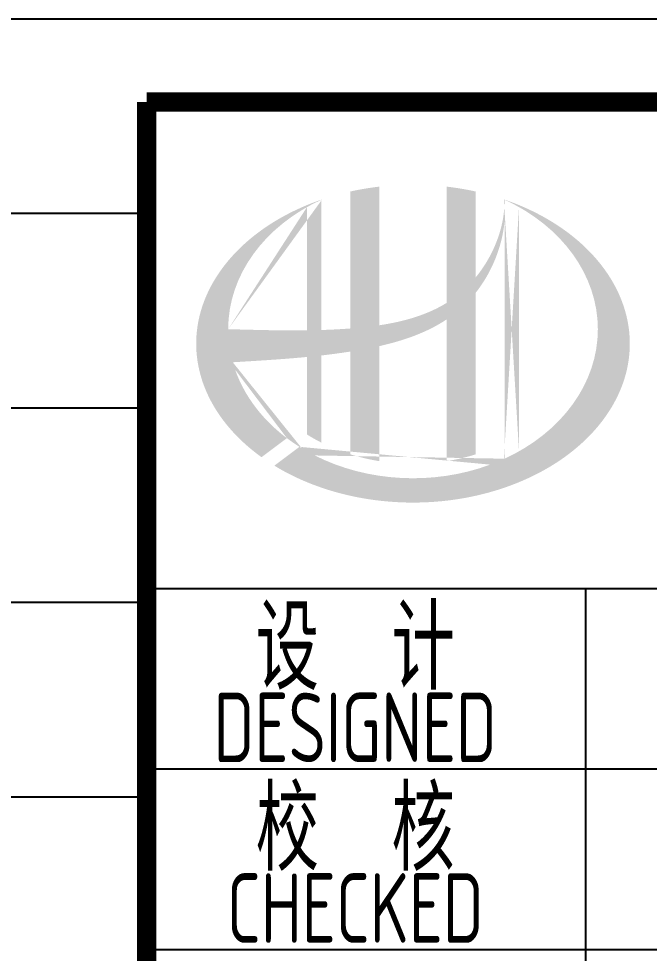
# Model space of a CAD drawing. Extents: x 4796190 to 4921527, y -485691 to -238224.
# Drawn here: x 4885916 to 4888185, y -355847 to -352484 of the extents above; entities that cross this region are included whole.
import ezdxf
from ezdxf.enums import TextEntityAlignment as Align

# ---------------------------------------------------------------- set-up
doc = ezdxf.new("R2010")
doc.units = 0
doc.header["$LTSCALE"] = 1000
doc.header["$MEASUREMENT"] = 0
doc.layers.get('0').update_dxf_attribs({"linetype": 'CONTINUOUS'})
doc.layers.add('图层线', color=8, linetype='CONTINUOUS')
doc.styles.add('AHD', font='sceie.shx', dxfattribs={"width": 0.7, "bigfont": 'sceic.shx'})

msp = doc.modelspace()

# ---------------------------------------------------------------- hatches: boundary and pattern name
h = msp.add_hatch(color=256)
edge = h.paths.add_edge_path()
edge.add_spline(control_points=[(4887213.7, -353662.2), (4887219.8, -353660.9), (4887225.9, -353659.4), (4887275, -353647.5), (4887317.6, -353634.6), (4887392.6, -353603.4), (4887425.6, -353586.5), (4887456.4, -353565.9)], knot_values=[61.629012, 61.629012, 61.629012, 61.629012, 63.330431, 63.330431, 75.353634, 75.353634, 85.398649, 85.398649, 85.398649, 85.398649], degree=3, periodic=0)
edge.add_line((4887456.4, -353565.9), (4887456.4, -354076.1))
edge.add_spline(control_points=[(4887456.4, -354076.1), (4887473.6, -354073.4), (4887490.6, -354070), (4887525.3, -354062), (4887543, -354057.1), (4887560.4, -354051.7)], knot_values=[4.908456, 4.908456, 4.908456, 4.908456, 4.992821, 4.992821, 5.083034, 5.083034, 5.083034, 5.083034], degree=3, periodic=0)
edge.add_line((4887560.4, -354051.7), (4887560.4, -353470.3))
edge.add_spline(control_points=[(4887560.4, -353470.3), (4887569.1, -353459.3), (4887577.3, -353448), (4887603.4, -353408.3), (4887619, -353378.4), (4887648.3, -353305.6), (4887659.5, -353261.8), (4887664.2, -353216.5), (4887664.3, -353215.2), (4887664.4, -353213.9)], knot_values=[97.991744, 97.991744, 97.991744, 97.991744, 101.64219, 101.64219, 110.337975, 110.337975, 121.934322, 121.934322, 122.270691, 122.270691, 122.270691, 122.270691], degree=3, periodic=0)
edge.add_line((4887664.4, -353213.9), (4887664.4, -353143.5))
edge.add_spline(control_points=[(4887664.4, -353143.5), (4887664.3, -353151.1), (4887664, -353158.8), (4887663.4, -353166.5)], knot_values=[126.194075, 126.194075, 126.194075, 126.194075, 128.396762, 128.396762, 128.396762, 128.396762], degree=3, periodic=0)
edge.add_spline(control_points=[(4887663.4, -353166.5), (4887662.9, -353172.7), (4887662.3, -353178.9), (4887661.5, -353185.1)], knot_values=[124.417049, 124.417049, 124.417049, 124.417049, 126.194075, 126.194075, 126.194075, 126.194075], degree=3, periodic=0)
edge.add_spline(control_points=[(4887661.5, -353185.1), (4887660.4, -353194.3), (4887658.9, -353203.4), (4887657.1, -353212.5)], knot_values=[121.80529, 121.80529, 121.80529, 121.80529, 124.417049, 124.417049, 124.417049, 124.417049], degree=3, periodic=0)
edge.add_spline(control_points=[(4887657.1, -353212.5), (4887654.8, -353224.6), (4887651.8, -353236.7), (4887648.3, -353248.8)], knot_values=[118.31574, 118.31574, 118.31574, 118.31574, 121.80529, 121.80529, 121.80529, 121.80529], degree=3, periodic=0)
edge.add_spline(control_points=[(4887648.3, -353248.8), (4887644.8, -353260.9), (4887640.8, -353272.9), (4887636.2, -353284.8)], knot_values=[114.795988, 114.795988, 114.795988, 114.795988, 118.31574, 118.31574, 118.31574, 118.31574], degree=3, periodic=0)
edge.add_spline(control_points=[(4887636.2, -353284.8), (4887631.7, -353296.5), (4887626.8, -353308), (4887621.3, -353319.3)], knot_values=[111.329641, 111.329641, 111.329641, 111.329641, 114.795988, 114.795988, 114.795988, 114.795988], degree=3, periodic=0)
edge.add_spline(control_points=[(4887621.3, -353319.3), (4887615.8, -353330.9), (4887609.8, -353342.2), (4887603.3, -353353.3)], knot_values=[107.79529, 107.79529, 107.79529, 107.79529, 111.329641, 111.329641, 111.329641, 111.329641], degree=3, periodic=0)
edge.add_spline(control_points=[(4887603.3, -353353.3), (4887597, -353364.1), (4887590.3, -353374.7), (4887583.2, -353384.9)], knot_values=[104.343579, 104.343579, 104.343579, 104.343579, 107.79529, 107.79529, 107.79529, 107.79529], degree=3, periodic=0)
edge.add_spline(control_points=[(4887583.2, -353384.9), (4887576, -353395.3), (4887568.4, -353405.4), (4887560.4, -353415.1)], knot_values=[100.8507, 100.8507, 100.8507, 100.8507, 104.343579, 104.343579, 104.343579, 104.343579], degree=3, periodic=0)
edge.add_line((4887560.4, -353415.1), (4887560.4, -353105.8))
edge.add_spline(control_points=[(4887560.4, -353105.8), (4887526.4, -353098.2), (4887491.6, -353092.4), (4887456.4, -353088.3)], knot_values=[4.423999, 4.423999, 4.423999, 4.423999, 4.558741, 4.558741, 4.558741, 4.558741], degree=3, periodic=0)
edge.add_line((4887456.4, -353088.3), (4887456.4, -353506.4))
edge.add_spline(control_points=[(4887456.4, -353506.4), (4887384.5, -353551), (4887300.3, -353574.2), (4887213.7, -353587.2)], knot_values=[63.246215, 63.246215, 63.246215, 63.246215, 87.689124, 87.689124, 87.689124, 87.689124], degree=3, periodic=0)
edge.add_line((4887213.7, -353587.2), (4887213.7, -353088.3))
edge.add_spline(control_points=[(4887213.7, -353088.3), (4887178.6, -353092.4), (4887143.8, -353098.2), (4887109.7, -353105.8)], knot_values=[4.866038, 4.866038, 4.866038, 4.866038, 5.000777, 5.000777, 5.000777, 5.000777], degree=3, periodic=0)
edge.add_line((4887109.7, -353105.8), (4887109.7, -353598.6))
edge.add_spline(control_points=[(4887109.7, -353598.6), (4887108.1, -353598.8), (4887073.1, -353601.4), (4887038.5, -353603.2), (4887005.7, -353604.2)], knot_values=[43.657356, 43.657356, 43.657356, 43.657356, 44.134253, 53.497092, 53.497092, 53.497092, 53.497092], degree=3, periodic=0)
edge.add_line((4887005.7, -353604.2), (4887005.7, -353135.1))
edge.add_spline(control_points=[(4887005.7, -353135.1), (4886988.7, -353140.9), (4886972, -353147.2), (4886955.5, -353153.9)], knot_values=[5.14157, 5.14157, 5.14157, 5.14157, 5.212921, 5.212921, 5.212921, 5.212921], degree=3, periodic=0)
edge.add_spline(control_points=[(4886955.5, -353153.9), (4886948.6, -353156.8), (4886941.8, -353159.7), (4886909.6, -353173.9), (4886885, -353186.1), (4886861.5, -353199.3)], knot_values=[5.212921, 5.212921, 5.212921, 5.212921, 5.24296, 5.24296, 5.355623, 5.355623, 5.355623, 5.355623], degree=3, periodic=0)
edge.add_spline(control_points=[(4886861.5, -353199.3), (4886846.7, -353207.7), (4886832.2, -353216.4), (4886818.2, -353225.5)], knot_values=[5.355623, 5.355623, 5.355623, 5.355623, 5.426974, 5.426974, 5.426974, 5.426974], degree=3, periodic=0)
edge.add_spline(control_points=[(4886818.2, -353225.5), (4886810.8, -353230.3), (4886803.5, -353235.3), (4886790, -353244.7), (4886783.8, -353249.3), (4886777.7, -353253.9)], knot_values=[5.426974, 5.426974, 5.426974, 5.426974, 5.464765, 5.464765, 5.498325, 5.498325, 5.498325, 5.498325], degree=3, periodic=0)
edge.add_spline(control_points=[(4886777.7, -353253.9), (4886751.6, -353273.4), (4886727.5, -353294.3), (4886705.6, -353316.3)], knot_values=[5.498325, 5.498325, 5.498325, 5.498325, 5.641027, 5.641027, 5.641027, 5.641027], degree=3, periodic=0)
edge.add_spline(control_points=[(4886705.6, -353316.3), (4886698.6, -353323.3), (4886691.9, -353330.4), (4886671.4, -353353), (4886658.6, -353368.8), (4886646.8, -353385)], knot_values=[5.641027, 5.641027, 5.641027, 5.641027, 5.686569, 5.686569, 5.783729, 5.783729, 5.783729, 5.783729], degree=3, periodic=0)
edge.add_spline(control_points=[(4886646.8, -353385), (4886631.7, -353405.8), (4886618.3, -353427.2), (4886605.2, -353452.1), (4886603.6, -353455.3), (4886602, -353458.5)], knot_values=[5.783729, 5.783729, 5.783729, 5.783729, 5.908374, 5.908374, 5.92643, 5.92643, 5.92643, 5.92643], degree=3, periodic=0)
edge.add_spline(control_points=[(4886602, -353458.5), (4886589.6, -353483.6), (4886579.5, -353509.3), (4886572, -353535.2)], knot_values=[5.92643, 5.92643, 5.92643, 5.92643, 6.069132, 6.069132, 6.069132, 6.069132], degree=3, periodic=0)
edge.add_spline(control_points=[(4886572, -353535.2), (4886568.8, -353546.3), (4886566, -353557.5), (4886560.7, -353583.6), (4886558.4, -353598.7), (4886557, -353613.7)], knot_values=[6.069132, 6.069132, 6.069132, 6.069132, 6.130179, 6.130179, 6.211834, 6.211834, 6.211834, 6.211834], degree=3, periodic=0)
edge.add_spline(control_points=[(4886557, -353613.7), (4886555.7, -353626.9), (4886555.1, -353640.1), (4886555.1, -353653.3)], knot_values=[6.211834, 6.211834, 6.211834, 6.211834, 6.283185, 6.283185, 6.283185, 6.283185], degree=3, periodic=0)
edge.add_spline(control_points=[(4886555.1, -353653.3), (4886555.1, -353662.6), (4886555.4, -353671.9), (4886556, -353681.3)], knot_values=[6.283185, 6.283185, 6.283185, 6.283185, 6.333655, 6.333655, 6.333655, 6.333655], degree=3, periodic=0)
edge.add_spline(control_points=[(4886556, -353681.3), (4886557.3, -353699.9), (4886559.8, -353718.5), (4886563.6, -353737)], knot_values=[6.333655, 6.333655, 6.333655, 6.333655, 6.434594, 6.434594, 6.434594, 6.434594], degree=3, periodic=0)
edge.add_spline(control_points=[(4886563.6, -353737), (4886563.8, -353738.3), (4886564.1, -353739.5), (4886568, -353758), (4886572.8, -353775.2), (4886578.6, -353792.2)], knot_values=[6.434594, 6.434594, 6.434594, 6.434594, 6.441278, 6.441278, 6.535532, 6.535532, 6.535532, 6.535532], degree=3, periodic=0)
edge.add_spline(control_points=[(4886578.6, -353792.2), (4886584.9, -353810.4), (4886592.4, -353828.4), (4886601.1, -353846.2)], knot_values=[6.535532, 6.535532, 6.535532, 6.535532, 6.636471, 6.636471, 6.636471, 6.636471], degree=3, periodic=0)
edge.add_spline(control_points=[(4886601.1, -353846.2), (4886603.3, -353850.7), (4886605.6, -353855.2), (4886615, -353872.8), (4886622.7, -353885.9), (4886631, -353898.7)], knot_values=[6.636471, 6.636471, 6.636471, 6.636471, 6.661894, 6.661894, 6.73741, 6.73741, 6.73741, 6.73741], degree=3, periodic=0)
edge.add_spline(control_points=[(4886631, -353898.7), (4886642.2, -353915.9), (4886654.6, -353932.7), (4886668.1, -353949)], knot_values=[6.73741, 6.73741, 6.73741, 6.73741, 6.838349, 6.838349, 6.838349, 6.838349], degree=3, periodic=0)
edge.add_spline(control_points=[(4886668.1, -353949), (4886674, -353956.2), (4886680.2, -353963.3), (4886694.7, -353979.2), (4886703.2, -353988), (4886712.1, -353996.7)], knot_values=[6.838349, 6.838349, 6.838349, 6.838349, 6.88251, 6.88251, 6.939288, 6.939288, 6.939288, 6.939288], degree=3, periodic=0)
edge.add_spline(control_points=[(4886712.1, -353996.7), (4886727.9, -354012.1), (4886744.8, -354026.9), (4886762.7, -354041.1)], knot_values=[6.939288, 6.939288, 6.939288, 6.939288, 7.040227, 7.040227, 7.040227, 7.040227], degree=3, periodic=0)
edge.add_spline(control_points=[(4886762.7, -354041.1), (4886771.6, -354048.2), (4886780.8, -354055.1), (4886790.2, -354061.9)], knot_values=[7.040227, 7.040227, 7.040227, 7.040227, 7.090696, 7.090696, 7.090696, 7.090696], degree=3, periodic=0)
edge.add_line((4886790.2, -354061.9), (4886881.4, -353993.5))
edge.add_ellipse((4887335.1, -353601.3), major_axis=(665, 0), ratio=0.806676, start_angle=192.819, end_angle=226.9853, ccw=False)
edge.add_spline(control_points=[(4886686.6, -353720.3), (4886710.7, -353718.8), (4886734.7, -353717.4), (4886823.4, -353711.9), (4886888.2, -353707.5), (4886953.7, -353701.2)], knot_values=[11.398263, 11.398263, 11.398263, 11.398263, 18.40729, 18.40729, 37.18094, 37.18094, 37.18094, 37.18094], degree=3, periodic=0)
edge.add_line((4886953.7, -353701.2), (4886953.7, -353980.3))
edge.add_spline(control_points=[(4886953.7, -353980.3), (4886957.3, -353982.5), (4886960.9, -353984.7), (4886977.8, -353994.9), (4886991.6, -354002.5), (4887005.7, -354009.6)], knot_values=[4.049945, 4.049945, 4.049945, 4.049945, 4.072021, 4.072021, 4.153257, 4.153257, 4.153257, 4.153257], degree=3, periodic=0)
edge.add_line((4887005.7, -354009.6), (4887005.7, -353695.8))
edge.add_spline(control_points=[(4887005.7, -353695.8), (4887037.9, -353692.1), (4887070.3, -353687.8), (4887105.2, -353682.5), (4887107.5, -353682.1), (4887109.7, -353681.8)], knot_values=[42.135009, 42.135009, 42.135009, 42.135009, 51.307228, 51.307228, 51.948574, 51.948574, 51.948574, 51.948574], degree=3, periodic=0)
edge.add_line((4887109.7, -353681.8), (4887109.7, -354051.7))
edge.add_spline(control_points=[(4887109.7, -354051.7), (4887143.4, -354062.2), (4887178.2, -354070.4), (4887213.7, -354076.1)], knot_values=[4.34174, 4.34174, 4.34174, 4.34174, 4.516316, 4.516316, 4.516316, 4.516316], degree=3, periodic=0)
edge.add_line((4887213.7, -354076.1), (4887213.7, -353662.2))
edge = h.paths.add_edge_path(flags=16)
edge.add_ellipse((4887335.1, -353601.3), major_axis=(665, 0), ratio=0.806676, start_angle=124.9875, end_angle=179.999, ccw=False)
edge.add_line((4886953.7, -353161.8), (4886953.7, -353605.4))
edge.add_spline(control_points=[(4886953.7, -353605.4), (4886858.4, -353606.7), (4886764.4, -353603.6), (4886670, -353601.3)], knot_values=[11.27373, 11.27373, 11.27373, 11.27373, 38.687513, 38.687513, 38.687513, 38.687513], degree=3, periodic=0)
edge = h.paths.add_edge_path()
edge.add_spline(control_points=[(4886836.2, -354092.4), (4886867.3, -354111.4), (4886900.4, -354128.7), (4886985.1, -354165.9), (4887038.3, -354183.8), (4887149.1, -354210.3), (4887206.5, -354219), (4887322.7, -354226.8), (4887381.3, -354225.9), (4887496.9, -354214.4), (4887553.8, -354203.9), (4887662.8, -354173.8), (4887714.9, -354154.3), (4887811.8, -354107.4), (4887856.6, -354080.1), (4887936.6, -354019.1), (4887971.8, -353985.5), (4888031.1, -353914.1), (4888055.2, -353876.2), (4888091.6, -353798.1), (4888103.9, -353757.8), (4888116.4, -353676.6), (4888116.7, -353635.7), (4888105.2, -353554.2), (4888093.4, -353513.7), (4888057.8, -353434.9), (4888034, -353396.7), (4887975.2, -353324.6), (4887940.2, -353290.6), (4887860.4, -353229), (4887815.6, -353201.3), (4887734.4, -353161.5), (4887700.1, -353147.3), (4887664.4, -353135.1)], knot_values=[0.886421, 0.886421, 0.886421, 0.886421, 1.040557, 1.040557, 1.261172, 1.261172, 1.481788, 1.481788, 1.702404, 1.702404, 1.92302, 1.92302, 2.143636, 2.143636, 2.364252, 2.364252, 2.584868, 2.584868, 2.805484, 2.805484, 3.026099, 3.026099, 3.246715, 3.246715, 3.46852, 3.46852, 3.690325, 3.690325, 3.91213, 3.91213, 4.133935, 4.133935, 4.283209, 4.283209, 4.283209, 4.283209], degree=3, periodic=0)
edge.add_line((4887664.4, -353135.1), (4887664.4, -353135.1))
edge.add_spline(control_points=[(4887664.4, -353135.2), (4887664.4, -353138), (4887664.4, -353140.7), (4887664.4, -353143.5)], knot_values=[128.396762, 128.396762, 128.396762, 128.396762, 129.192193, 129.192193, 129.192193, 129.192193], degree=3, periodic=0)
edge.add_line((4887664.4, -353143.5), (4887664.4, -354067.3))
edge.add_ellipse((4887335.1, -353601.3), major_axis=(665, 0), ratio=0.806676, start_angle=232.1054, end_angle=299.6833, ccw=False)
edge.add_line((4886926.6, -354024.6), (4886836.2, -354092.4))
edge = h.paths.add_edge_path(flags=16)
edge.add_ellipse((4887335.1, -353601.3), major_axis=(665, 0), ratio=0.806676, start_angle=304.9875, end_angle=415.0121, ccw=False)
edge.add_line((4887716.4, -354040.8), (4887716.4, -353161.8))

# ---------------------------------------------------------------- linework, layer by layer
for p, q in [((4886377.2, -354533.9), (4897377.2, -354533.9)), ((4887957.2, -357783.9), (4887957.2, -354533.9)), ((4887957.2, -357783.9), (4887957.2, -354533.9)), ((4887957.2, -357783.9), (4887957.2, -354533.9)), ((4886377.2, -355183.9), (4891877.2, -355183.9)), ((4886377.2, -355833.9), (4891877.2, -355833.9))]:
    msp.add_line(p, q)
at = {"const_width": 70}
for points in [[(4886377.2, -352783.9), (4886377.2, -358783.9)], [(4904377.2, -352783.9), (4886377.2, -352783.9)]]:
    msp.add_lwpolyline(points, dxfattribs=at)
at = {"layer": '图层线'}
for p, q in [((4823777.2, -352483.9), (4904377.2, -352483.9)), ((4823777.2, -353183.9), (4886377.2, -353183.9)), ((4823777.2, -353883.9), (4886377.2, -353883.9)), ((4823777.2, -354583.9), (4886377.2, -354583.9)), ((4823777.2, -355283.9), (4886377.2, -355283.9))]:
    msp.add_line(p, q, dxfattribs=at)

# ---------------------------------------------------------------- texts
at = {"style": 'AHD', "width": 0.8}
for s, height, p in [('设  计', 300, (4887127.2, -354733.9)), ('设  计', 300, (4887127.2, -354733.9)), ('DESIGNED', 250, (4887127.2, -355033.9)), ('DESIGNED', 250, (4887127.2, -355033.9)), ('校  核', 300, (4887127.2, -355383.9)), ('校  核', 300, (4887127.2, -355383.9)), ('CHECKED', 250, (4887127.2, -355683.9)), ('CHECKED', 250, (4887127.2, -355683.9))]:
    msp.add_text(s, height=height, dxfattribs=at).set_placement(p, align=Align.MIDDLE)

doc.saveas('drawing.dxf')
